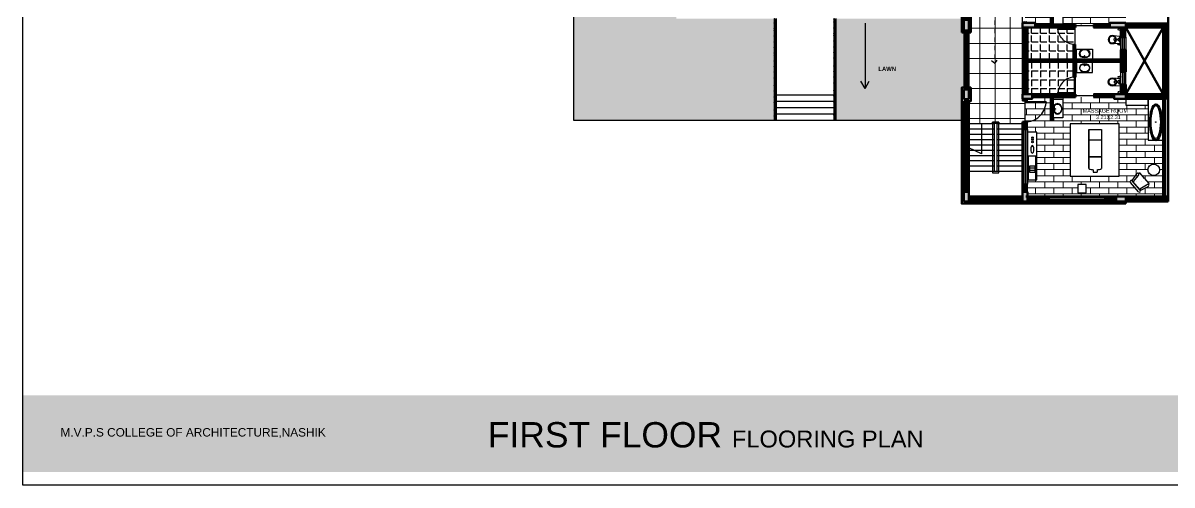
# Model space of a CAD drawing. Header units: millimetres. Extents: x 1521 to 3683, y 1649 to 3322.
# Drawn here: x 1957.95 to 1985.12, y 1649.44 to 1660.38 of the extents above; entities that cross this region are included whole.
import ezdxf

# ---------------------------------------------------------------- set-up
doc = ezdxf.new("R2010")
doc.units = ezdxf.units.MM
doc.header["$LTSCALE"] = 0.1
doc.linetypes.add('DASHED2', pattern=[0.375, 0.25, -0.125])
for name, color, linetype, lineweight in [('COL', 1, 'Continuous', 50), ('plan wall', 7, 'Continuous', 25), ('WALL', 7, 'Continuous', 50), ('WIN', 8, 'Continuous', 25)]:
    doc.layers.add(name, color=color, linetype=linetype, lineweight=lineweight)
doc.layers.add('toilet furniture', color=37, linetype='Continuous')
doc.styles.add('STYLE1', font='arialbd.ttf')
doc.styles.add('WORKING', font='ARIALN.TTF')
pattern_1 = [(45, (1355.396708, 935.387266), (-0.0224506403, 0.0224506403), []), (45, (1355.396708, 935.40314), (-0.0224506403, 0.0224506403), [])]
pattern_2 = [(0, (316.00692, 14.58098), (0, 0.144063629), []), (90, (316.00692, 14.58098), (-0.216068436, 0.14406363), [0.14406363, -0.14406363])]

# ---------------------------------------------------------------- blocks, each defined once
blk = doc.blocks.new('A$C3F6A36EA')
h = blk.add_hatch(color=10)
h.set_gradient(color1=(22, 110, 12), color2=(129, 189, 10), tint=0.46)
h.paths.add_polyline_path([(-44.213, -3.153), (-3.313, -3.153), (-3.313, -4.965), (-44.213, -4.965)])
at = {"color": 0}
blk.add_lwpolyline([(-44.213, 22.5), (-3.313, 22.5), (-3.313, -5.276), (-44.213, -5.276)], close=True, dxfattribs=at)
at = {"insert": (-43.325, -3.928), "char_height": 0.2, "width": 22.63115, "attachment_point": 1}
blk.add_mtext('{\\f@Arial Unicode MS|b0|i0|c0|p34;\\C255;\\c16777215;M.V.P.S COLLEGE OF ARCHITECTURE,NASHIK}', dxfattribs=at)
blk = doc.blocks.new('A$C6D011404')
at = {"layer": 'toilet furniture'}
for q in [(118, 64), (434, 64)]:
    blk.add_line((281, 64), q, dxfattribs=at)
for radius in [16.7, 11.9]:
    blk.add_circle((281, 99), radius, dxfattribs=at)
at = {"layer": 'toilet furniture', "extrusion": (0, 0, -1)}
blk.add_ellipse((276, 225), major_axis=(276, -2), ratio=0.815709, start_param=3.141593, end_param=9.424778, dxfattribs=at)
at = {"layer": 'toilet furniture'}
blk.add_open_spline([(118, 64), (58, 102), (22, 162), (20, 223), (20, 225), (20, 227), (20, 268), (36, 309), (113, 396), (192, 429), (355, 430), (435, 397), (529, 293), (543, 225), (505, 126), (475, 90), (434, 64)], degree=3, knots=[5.365258, 5.365258, 5.365258, 5.365258, 6.257078, 6.257078, 6.283185, 6.283185, 6.283185, 6.901165, 6.901165, 7.841015, 7.841015, 8.780865, 8.780865, 9.720714, 9.720714, 10.328696, 10.328696, 10.328696, 10.328696], dxfattribs=at)
blk = doc.blocks.new('d')
for p, q in [((0.05, 1), (0.05, 0)), ((0.05, 1), (0.1, 1)), ((0.1, 1), (0.1, 0)), ((0, 0), (0.1, 0))]:
    blk.add_line(p, q)
at = {"linetype": 'DASHED2', "ltscale": 500}
blk.add_arc((-0.005, 0), 1.005, 359.9965, 83.9779, dxfattribs=at)
blk = doc.blocks.new('A$C01EB0BB3')
for p, q in [((-0.097, 0.064), (-0.097, 0.064)), ((-0.047, 0.114), (0.447, 0.114)), ((-0.047, 0.014), (0.447, 0.014)), ((0.497, 0.064), (0.497, 0.064))]:
    blk.add_line(p, q)
at = {"linetype": 'Continuous'}
for p, q in [((0, 0), (-0.057, 0)), ((-0.057, -0.314), (0, 0)), ((-0.035, 0.014), (-0.037, 0.001)), ((-0.035, 0.014), (0.435, 0.014)), ((0.4, 0), (0.457, 0)), ((0.457, -0.314), (0.4, 0)), ((0.437, 0), (0.435, 0.014)), ((0.457, 0), (0.543, -0.314)), ((-0.057, 0), (-0.143, -0.314)), ((-0.096, -0.376), (-0.1, -0.4)), ((0.2, -0.429), (-0.071, -0.429)), ((0.2, -0.429), (0.471, -0.429)), ((0.5, -0.4), (0.496, -0.374))]:
    blk.add_line(p, q, dxfattribs=at)
for centre, start, end in [((-0.047, 0.064), 90, 180), ((-0.047, 0.064), 180, 270), ((0.447, 0.064), 0, 90), ((0.447, 0.064), 270, 0)]:
    blk.add_arc(centre, 0.05, start, end)
for centre, radius, start, end in [((-0.1, -0.329), 0.0452, 161.5651, 18.435), ((-0.071, -0.4), 0.0286, 180, 270), ((0.5, -0.329), 0.0452, 161.5651, 18.435), ((0.471, -0.4), 0.0286, 270, 0)]:
    blk.add_arc(centre, radius, start, end, dxfattribs=at)

msp = doc.modelspace()

# ---------------------------------------------------------------- hatches: boundary and pattern name
at = {"lineweight": 0}
h = msp.add_hatch(dxfattribs=at)
h.set_pattern_fill('NET', color=9, scale=0.11224, style=0)
h.set_pattern_definition([(0, (316.00692, 94.0365), (0, 0.35636287), []), (90, (316.00692, 94.0365), (-0.35636287, 0), [])])
h.paths.add_polyline_path([(1971.0421, 1668.3198), (1971.0421, 1668.2766), (1971.0331, 1668.2766), (1971.0331, 1668.2358), (1971.0086, 1668.2358), (1971.0086, 1667.5557), (1971.0195, 1667.5557), (1971.0195, 1667.5421), (1971.0331, 1667.5421), (1971.0331, 1667.5149), (1971.0421, 1667.5149), (1971.0421, 1667.4698), (1971.2421, 1667.4698), (1971.2421, 1667.4198), (1973.1171, 1667.4198), (1973.1171, 1667.4698), (1974.1321, 1667.4698), (1974.1321, 1667.0698), (1974.0821, 1667.0698), (1974.0821, 1666.4251), (1975.0821, 1666.4251), (1975.0821, 1667.0698), (1975.0321, 1667.0698), (1975.0321, 1667.4698), (1975.7571, 1667.4698), (1975.7571, 1667.4198), (1977.6371, 1667.4198), (1977.6371, 1667.4698), (1977.9871, 1667.4698), (1977.9871, 1667.4198), (1979.9621, 1667.4198), (1979.9621, 1667.4698), (1980.3621, 1667.4698), (1980.3621, 1667.1198), (1980.3121, 1667.1198), (1980.3121, 1665.3123), (1980.3621, 1665.3123), (1980.3621, 1664.9623), (1980.3121, 1664.9623), (1980.3121, 1662.9548), (1980.3621, 1662.9548), (1980.3621, 1662.1398), (1979.9621, 1662.1398), (1979.9621, 1662.1898), (1979.0635, 1662.1898), (1979.0635, 1661.1898), (1979.9621, 1661.1898), (1979.9621, 1661.2398), (1980.3621, 1661.2398), (1980.3621, 1660.1523), (1980.3121, 1660.1523), (1980.3121, 1658.8498), (1980.3621, 1658.8498), (1980.3621, 1658.5248), (1980.3121, 1658.5248), (1980.3121, 1657.9948), (1980.8746, 1657.9948), (1980.8746, 1658.0323), (1981.0246, 1658.0323), (1981.0246, 1657.9948), (1981.5871, 1657.9948), (1981.5871, 1658.0363), (1981.6447, 1658.0363), (1981.6447, 1658.5335), (1981.5871, 1658.5335), (1981.5871, 1668.3198), (1977.8221, 1668.3198), (1977.8221, 1668.9948), (1975.5721, 1668.9948), (1975.5721, 1668.3198)])
h = msp.add_hatch()
h.set_pattern_fill('GRASS', color=3, scale=0.00625, style=0)
h.set_pattern_definition([(90, (979.81563, 930.92431), (-0.112253125, 0.112253125), [0.029765625, -0.194740625]), (45, (979.81563, 930.92431), (-0.112253202, 0.112253202), [0.029765625, -0.128984375]), (135, (979.81563, 930.92431), (-0.112253202, -0.112253202), [0.029765625, -0.128984375])])
h.paths.add_polyline_path([(1977.1203, 1660.4818), (1977.1203, 1658.0748), (1980.1471, 1658.0748), (1980.1471, 1658.8498), (1980.1971, 1658.8498), (1980.1971, 1660.1523), (1980.1471, 1660.1523), (1980.1471, 1660.4818)])
h.paths.add_polyline_path([(1975.762, 1658.0748), (1975.762, 1660.4818), (1973.3962, 1660.4818), (1973.3921, 1667.3048), (1970.9671, 1667.3048), (1970.9671, 1658.0748)])
h = msp.add_hatch()
h.set_pattern_fill('STEEL', color=256, scale=0.01, style=0)
h.set_pattern_definition(pattern_1)
h.paths.add_polyline_path([(1981.8871, 1662.7698), (1983.6521, 1662.7698), (1983.6521, 1662.6948), (1981.8871, 1662.6948)])
h.paths.add_polyline_path([(1984.0271, 1662.7698), (1985.0271, 1662.7698), (1985.0271, 1662.6548), (1984.0271, 1662.6548)])
h.paths.add_polyline_path([(1982.2449, 1660.8938), (1982.3132, 1660.8938), (1982.3132, 1660.3448), (1982.2449, 1660.3448)])
h.paths.add_polyline_path([(1984.0271, 1660.3848), (1985.0271, 1660.3848), (1985.0271, 1660.2698), (1984.0271, 1660.2698)])
h.paths.add_polyline_path([(1981.5876, 1664.2769), (1981.7021, 1664.2769), (1981.7021, 1664.516), (1981.5872, 1664.516), (1981.5872, 1662.7698), (1981.7021, 1662.7698), (1981.7021, 1662.9809), (1981.5876, 1662.9809)])
h = msp.add_hatch()
h.set_pattern_fill('STEEL', color=256, scale=0.01, style=0)
h.set_pattern_definition(pattern_1)
h.paths.add_polyline_path([(1981.5871, 1660.2698), (1981.7044, 1660.2698), (1981.7044, 1658.6948), (1981.5871, 1658.6948)])
h.paths.add_polyline_path([(1981.8871, 1660.3448), (1982.8372, 1660.3448), (1982.8372, 1660.2698), (1981.8871, 1660.2698)])
h.paths.add_polyline_path([(1981.7021, 1660.4113), (1981.5871, 1660.4113), (1981.5871, 1660.3848), (1981.7021, 1660.3848)])
h.paths.add_polyline_path([(1981.5876, 1662.4692), (1981.7021, 1662.4692), (1981.7021, 1662.6548), (1981.5871, 1662.6548), (1981.5871, 1660.9086), (1981.7021, 1660.9086), (1981.7021, 1661.1732), (1981.5876, 1661.1732)])
h = msp.add_hatch()
h.set_pattern_fill('STEEL', color=256, scale=0.01, style=0)
h.set_pattern_definition(pattern_1)
h.paths.add_polyline_path([(1980.3023, 1661.2398), (1979.9621, 1661.2398), (1979.9621, 1661.0248), (1980.1471, 1661.0248), (1980.1471, 1660.1523), (1980.1971, 1660.1523), (1980.3068, 1660.1523), (1980.3066, 1660.2023), (1980.1971, 1660.2023), (1980.1971, 1660.4523), (1980.3056, 1660.4523)])
h.paths.add_polyline_path([(1980.3621, 1661.2398), (1980.3023, 1661.2398), (1980.3056, 1660.4523), (1980.3121, 1660.4523), (1980.3121, 1660.2023), (1980.3066, 1660.2023), (1980.3068, 1660.1523), (1980.3621, 1660.1523)])
h = msp.add_hatch()
h.set_pattern_fill('STEEL', color=256, scale=0.01, style=0)
h.set_pattern_definition(pattern_1)
h.paths.add_polyline_path([(1977.1703, 1660.4818), (1977.1203, 1660.4818), (1977.1203, 1658.0748), (1977.1703, 1658.0748)])
h.paths.add_polyline_path([(1975.762, 1660.4818), (1975.712, 1660.4818), (1975.712, 1658.0748), (1975.762, 1658.0748)])
h = msp.add_hatch()
h.set_pattern_fill('STEEL', color=256, scale=0.01, style=0)
h.set_pattern_definition(pattern_1)
h.paths.add_polyline_path([(1983.6521, 1660.3448), (1983.2621, 1660.3448), (1983.2621, 1660.2698), (1983.6521, 1660.2698)])
h = msp.add_hatch()
h.set_pattern_fill('STEEL', color=256, scale=0.01, style=0)
h.set_pattern_definition(pattern_1)
h.paths.add_polyline_path([(1981.5871, 1656.2698), (1980.3121, 1656.2698), (1980.3121, 1656.1548), (1981.5871, 1656.1548)])
h.paths.add_polyline_path([(1980.3121, 1658.5248), (1980.1971, 1658.5248), (1980.1971, 1656.3798), (1980.3121, 1656.3798)])
h.paths.add_polyline_path([(1980.3068, 1660.1523), (1980.1971, 1660.1523), (1980.1971, 1660.1088), (1980.1971, 1658.8498), (1980.3121, 1658.8498)])
h = msp.add_hatch()
h.set_pattern_fill('STEEL', color=256, scale=0.01, style=0)
h.set_pattern_definition(pattern_1)
h.paths.add_polyline_path([(1984.0271, 1660.2698), (1983.9121, 1660.2698), (1983.9121, 1660.0448), (1984.0271, 1660.0448)])
h.paths.add_polyline_path([(1984.0271, 1658.9198), (1983.9121, 1658.9198), (1983.9121, 1658.6948), (1984.0271, 1658.6948)])
h.paths.add_polyline_path([(1985.0271, 1658.6948), (1984.0271, 1658.6948), (1984.0271, 1658.5798), (1984.9121, 1658.5798), (1985.0271, 1658.5798)])
h.paths.add_polyline_path([(1985.0271, 1660.2698), (1984.9121, 1660.2698), (1984.9121, 1658.6948), (1985.0271, 1658.6948)])
h.paths.add_polyline_path([(1983.7521, 1658.6948), (1983.2621, 1658.6948), (1983.2621, 1658.6198), (1983.7521, 1658.6198)])
h.paths.add_polyline_path([(1982.8372, 1658.6948), (1981.8121, 1658.6948), (1981.8121, 1658.6198), (1982.8372, 1658.6198)])
h.paths.add_polyline_path([(1982.3132, 1658.6198), (1982.2449, 1658.6198), (1982.2449, 1658.0708), (1982.3132, 1658.0708)])
h.paths.add_polyline_path([(1981.7021, 1658.5798), (1981.5871, 1658.5798), (1981.5871, 1658.5335), (1981.7021, 1658.5335)])
h.paths.add_polyline_path([(1981.5876, 1657.8596), (1981.7021, 1657.8596), (1981.7021, 1658.0363), (1981.5872, 1658.0363), (1981.5871, 1656.3798), (1981.7021, 1656.3798), (1981.7021, 1656.5636), (1981.5876, 1656.5636)])
h = msp.add_hatch()
h.set_pattern_fill('ANGLE', color=253, scale=0.03, style=0)
h.set_pattern_definition([(0, (1147.16282, 1067.11222), (0, 0.20955), [0.1524, -0.05715]), (90, (1147.16282, 1067.11222), (-0.20955, 0), [0.1524, -0.05715])])
h.paths.add_polyline_path([(1981.7044, 1659.5198), (1982.7872, 1659.5198), (1982.7872, 1659.8703), (1982.8208, 1659.8703), (1982.8208, 1660.2698), (1981.7044, 1660.2698)])
h = msp.add_hatch()
h.set_pattern_fill('STEEL', color=256, scale=0.01, style=0)
h.set_pattern_definition(pattern_1)
h.paths.add_polyline_path([(1984.0271, 1659.7448), (1983.9121, 1659.7448), (1983.9121, 1659.6698), (1983.9121, 1659.5198), (1983.2622, 1659.5198), (1982.8371, 1659.5198), (1982.8371, 1659.8693), (1982.7872, 1659.8693), (1982.7872, 1659.5198), (1981.7044, 1659.5198), (1981.7044, 1659.4448), (1982.7872, 1659.4448), (1982.7872, 1659.0944), (1982.8206, 1659.0944), (1982.8206, 1659.0944), (1982.8372, 1659.0944), (1982.8372, 1659.4448), (1983.9121, 1659.4448), (1983.9121, 1659.2198), (1984.0271, 1659.2198)])
h = msp.add_hatch()
h.set_pattern_fill('ANGLE', color=253, scale=0.03, style=0)
h.set_pattern_definition([(0, (1147.16282, 2251.85238), (0, -0.20955), [0.1524, -0.05715]), (270, (1147.16282, 2251.85238), (-0.20955, 0), [0.1524, -0.05715])])
h.paths.add_polyline_path([(1981.7044, 1659.4448), (1982.7872, 1659.4448), (1982.7872, 1659.0944), (1982.8208, 1659.0944), (1982.8208, 1658.6948), (1981.7044, 1658.6948)])
h = msp.add_hatch()
h.set_pattern_fill('STEEL', color=256, scale=0.01, style=0)
h.set_pattern_definition(pattern_1)
h.paths.add_polyline_path([(1985.0271, 1656.2698), (1984.0271, 1656.2698), (1984.0271, 1656.1548), (1985.0271, 1656.1548)])
h.paths.add_polyline_path([(1982.2238, 1656.1548), (1982.2238, 1656.2698), (1981.7021, 1656.2698), (1981.7021, 1656.1548)])
h.paths.add_polyline_path([(1983.5259, 1656.2698), (1983.5259, 1656.1548), (1983.8021, 1656.1548), (1983.8021, 1656.2698)])
at = {"layer": 'COL'}
h = msp.add_hatch(color=256, dxfattribs=at)
h.paths.add_polyline_path([(1980.3121, 1662.9048), (1980.3121, 1662.6548), (1980.1971, 1662.6548), (1980.1971, 1662.9048)])
h.paths.add_polyline_path([(1975.1971, 1665.2623), (1975.1971, 1665.0123), (1975.0821, 1665.0123), (1975.0821, 1665.2623)])
h.paths.add_polyline_path([(1975.0821, 1662.3048), (1975.3321, 1662.3048), (1975.3321, 1662.1898), (1975.0821, 1662.1898)])
h.paths.add_polyline_path([(1977.4471, 1662.3048), (1977.6971, 1662.3048), (1977.6971, 1662.1898), (1977.4471, 1662.1898)])
h.paths.add_polyline_path([(1980.3121, 1667.4198), (1980.3121, 1667.1698), (1980.1971, 1667.1698), (1980.1971, 1667.4198)])
h.paths.add_polyline_path([(1975.4571, 1667.4198), (1975.7071, 1667.4198), (1975.7071, 1667.3048), (1975.4571, 1667.3048)])
h.paths.add_polyline_path([(1977.6871, 1667.4198), (1977.9371, 1667.4198), (1977.9371, 1667.3048), (1977.6871, 1667.3048)])
h.paths.add_polyline_path([(1980.3121, 1665.2623), (1980.3121, 1665.0123), (1980.1971, 1665.0123), (1980.1971, 1665.2623)])
h.paths.add_polyline_path([(1981.5871, 1662.7698), (1981.8871, 1662.7698), (1981.8871, 1662.6548), (1981.5871, 1662.6548)])
h.paths.add_polyline_path([(1981.7021, 1668.6198), (1981.7021, 1668.3198), (1981.5871, 1668.3198), (1981.5871, 1668.6198)])
h.paths.add_polyline_path([(1983.7271, 1670.7598), (1984.0271, 1670.7598), (1984.0271, 1670.6448), (1983.7271, 1670.6448)])
h.paths.add_polyline_path([(1981.5871, 1670.7598), (1981.8871, 1670.7598), (1981.8871, 1670.6448), (1981.5871, 1670.6448)])
h.paths.add_polyline_path([(1983.6521, 1662.7698), (1984.0271, 1662.7698), (1984.0271, 1662.6548), (1983.6521, 1662.6548)])
h.paths.add_polyline_path([(1984.0271, 1660.3848), (1984.0271, 1660.2698), (1983.6521, 1660.2698), (1983.6521, 1660.3848)])
h.paths.add_polyline_path([(1984.0271, 1665.1948), (1984.0271, 1665.0798), (1983.6521, 1665.0798), (1983.6521, 1665.1948)])
h.paths.add_polyline_path([(1977.8221, 1668.6948), (1977.9371, 1668.6948), (1977.9371, 1668.3198), (1977.8221, 1668.3198)])
edge = h.paths.add_edge_path()
edge.add_line((1984.0271, 1667.3048), (1983.6521, 1667.3048))
edge.add_line((1983.6521, 1667.3048), (1983.6521, 1667.4198))
edge.add_line((1983.6521, 1667.4198), (1984.0271, 1667.4198))
h.paths.add_polyline_path([(1981.8871, 1667.4198), (1981.8871, 1667.3048), (1981.5871, 1667.3048), (1981.5871, 1667.4198)])
h.paths.add_polyline_path([(1979.0971, 1670.7598), (1979.0971, 1670.6448), (1978.7971, 1670.6448), (1978.7971, 1670.7598)])
h.paths.add_polyline_path([(1977.8221, 1670.7598), (1977.9371, 1670.7598), (1977.9371, 1670.4598), (1977.8221, 1670.4598)])
h.paths.add_polyline_path([(1975.4571, 1670.7598), (1975.5721, 1670.7598), (1975.5721, 1670.4598), (1975.4571, 1670.4598)])
h.paths.add_polyline_path([(1980.3121, 1656.1548), (1980.1971, 1656.1548), (1980.1971, 1656.3798), (1980.3121, 1656.3798)])
h.paths.add_polyline_path([(1983.7521, 1658.6948), (1984.0271, 1658.6948), (1984.0271, 1658.5798), (1983.7521, 1658.5798)])
h.paths.add_polyline_path([(1970.9671, 1668.5448), (1971.0821, 1668.5448), (1971.0821, 1668.3198), (1970.9671, 1668.3198)])
h.paths.add_polyline_path([(1983.8021, 1656.1548), (1983.8021, 1656.2698), (1984.0271, 1656.2698), (1984.0271, 1656.1548)])
h.paths.add_polyline_path([(1973.2771, 1668.5448), (1973.3921, 1668.5448), (1973.3921, 1668.3198), (1973.2771, 1668.3198)])
h.paths.add_polyline_path([(1973.2771, 1670.7598), (1973.3921, 1670.7598), (1973.3921, 1670.5348), (1973.2771, 1670.5348)])
h.paths.add_polyline_path([(1970.9671, 1670.7598), (1971.0821, 1670.7598), (1971.0821, 1670.5348), (1970.9671, 1670.5348)])
h.paths.add_polyline_path([(1981.7021, 1656.1548), (1981.5871, 1656.1548), (1981.5871, 1656.3798), (1981.7021, 1656.3798)])
h.paths.add_polyline_path([(1981.8121, 1658.6948), (1981.8121, 1658.5798), (1981.5871, 1658.5798), (1981.5871, 1658.6948)])
h.paths.add_polyline_path([(1971.1921, 1667.4198), (1971.1921, 1667.3048), (1970.9671, 1667.3048), (1970.9671, 1667.4198)])
h.paths.add_polyline_path([(1969.3521, 1667.5298), (1969.4671, 1667.5298), (1969.4671, 1667.3048), (1969.3521, 1667.3048)])
h.paths.add_polyline_path([(1969.3521, 1670.7598), (1969.4671, 1670.7598), (1969.4671, 1670.5348), (1969.3521, 1670.5348)])
h.paths.add_polyline_path([(1973.3921, 1667.4198), (1973.3921, 1667.3048), (1973.1671, 1667.3048), (1973.1671, 1667.4198)])
h.paths.add_polyline_path([(1976.9971, 1668.9948), (1976.9971, 1669.8198), (1976.3971, 1669.8198), (1976.3971, 1668.9948), (1976.3221, 1668.9948), (1976.3221, 1669.8948), (1977.0721, 1669.8948), (1977.0721, 1668.9948)])
h.paths.add_polyline_path([(1981.5871, 1665.1948), (1981.8871, 1665.1948), (1981.8871, 1665.0798), (1981.5871, 1665.0798)])
h.paths.add_polyline_path([(1981.8871, 1660.3848), (1981.8871, 1660.2698), (1981.5871, 1660.2698), (1981.5871, 1660.3848)])
h.paths.add_polyline_path([(1980.3121, 1658.5748), (1980.1971, 1658.5748), (1980.1971, 1658.7998), (1980.3121, 1658.7998)])
h.paths.add_polyline_path([(1980.3121, 1660.4523), (1980.3121, 1660.2023), (1980.1971, 1660.2023), (1980.1971, 1660.4523)])
h.paths.add_polyline_path([(1975.4571, 1668.6198), (1975.5721, 1668.6198), (1975.5721, 1668.3198), (1975.4571, 1668.3198)])
at = {"layer": 'WIN', "lineweight": 0}
h = msp.add_hatch(dxfattribs=at)
h.set_pattern_fill('AR-BRSTD', color=9, scale=0.002127, style=0)
h.set_pattern_definition(pattern_2)
h.paths.add_polyline_path([(1982.892, 1662.6088), (1983.0915, 1662.6088), (1983.0915, 1662.4096), (1982.892, 1662.4096)])
h.paths.add_polyline_path([(1982.712, 1660.9741), (1982.712, 1662.2115), (1983.8689, 1662.2115), (1983.8689, 1660.9741)])
edge = h.paths.add_edge_path()
edge.add_arc((1984.6872, 1661.9415), 0.1364, 0, 360)
edge = h.paths.add_edge_path()
edge.add_arc((1984.3648, 1662.2497), 0.1364, 0, 360)
h.paths.add_polyline_path([(1981.8871, 1662.6948), (1983.6521, 1662.6948), (1983.6521, 1662.6548), (1984.9121, 1662.6548), (1984.9121, 1661.3607), (1984.5525, 1661.3607), (1984.5525, 1660.5324), (1984.0271, 1660.5324), (1984.0271, 1660.3848), (1983.6521, 1660.3848), (1983.6521, 1660.3448), (1982.536, 1660.3448), (1982.536, 1660.791), (1982.3132, 1660.791), (1982.3132, 1660.8938), (1982.2449, 1660.8938), (1982.2449, 1660.3448), (1981.8871, 1660.3448), (1981.8871, 1660.3848), (1981.7021, 1660.3848), (1981.7021, 1660.4113), (1981.6446, 1660.4113), (1981.6446, 1660.9086), (1981.7021, 1660.9086), (1981.7021, 1661.1732), (1981.9271, 1661.1732), (1981.9271, 1662.3018), (1981.7021, 1662.3018), (1981.7021, 1662.6548), (1981.8871, 1662.6548)])
h = msp.add_hatch(dxfattribs=at)
h.set_pattern_fill('AR-BRSTD', color=9, scale=0.002127, style=0)
h.set_pattern_definition(pattern_2)
h.paths.add_polyline_path([(1982.712, 1657.9906), (1983.8689, 1657.9906), (1983.8689, 1656.7531), (1982.712, 1656.7531)])
h.paths.add_polyline_path([(1982.892, 1656.3558), (1982.892, 1656.555), (1983.0915, 1656.555), (1983.0915, 1656.3558)])
edge = h.paths.add_edge_path()
edge.add_arc((1984.6872, 1656.9024), 0.1364, 0, 360)
edge = h.paths.add_edge_path()
edge.add_arc((1984.4121, 1656.5717), 0.1364, 0, 360)
edge = h.paths.add_edge_path()
edge.add_arc((1984.4121, 1656.5717), 0.1364, 65.57096, 218.8772)
edge.add_arc((1984.3624, 1656.6103), 0.1364, 38.8772, 245.57096, ccw=False)
h.paths.add_polyline_path([(1984.4096, 1656.7678), (1984.4096, 1656.7582), (1984.3189, 1656.7582), (1984.3189, 1656.7678)])
h.paths.add_polyline_path([(1982.536, 1658.1305), (1982.3132, 1658.1305), (1982.3132, 1658.0708), (1982.2449, 1658.0708), (1982.2449, 1658.6198), (1981.8121, 1658.6198), (1981.8121, 1658.5798), (1981.7021, 1658.5798), (1981.7021, 1658.5335), (1981.6445, 1658.5335), (1981.6446, 1658.0363), (1981.7021, 1658.0363), (1981.7021, 1657.7914), (1981.9271, 1657.7914), (1981.9271, 1656.6628), (1981.7021, 1656.6628), (1981.7021, 1656.3098), (1981.7021, 1656.2698), (1984.9121, 1656.2698), (1984.9121, 1657.6039), (1984.5525, 1657.6039), (1984.5525, 1658.4322), (1984.0271, 1658.4322), (1984.0271, 1658.5798), (1983.7521, 1658.5798), (1983.7521, 1658.6198), (1982.3132, 1658.6198), (1982.3132, 1658.5767), (1982.536, 1658.5767)])
edge = h.paths.add_edge_path()
edge.add_arc((1984.1566, 1656.6199), 0.0294, 40.96795, 220.96795)
edge.add_line((1984.1344, 1656.6006), (1984.3251, 1656.381))
edge.add_arc((1984.3473, 1656.4003), 0.0294, 220.96795, 400.96795)
edge.add_line((1984.3695, 1656.4196), (1984.1788, 1656.6392))

# ---------------------------------------------------------------- linework, layer by layer
for p, q in [((1970.9671, 1667.3048), (1970.9671, 1658.0748)), ((1975.712, 1660.4818), (1975.712, 1658.0748)), ((1975.762, 1660.4818), (1975.762, 1658.0748)), ((1977.1203, 1660.4818), (1977.1203, 1658.0748)), ((1977.1703, 1660.4818), (1977.1703, 1658.0748)), ((1977.8624, 1660.3717), (1977.8624, 1658.8267)), ((1983.2621, 1660.2698), (1983.2621, 1660.3448)), ((1981.5871, 1658.6948), (1981.5871, 1660.2698)), ((1982.8208, 1660.2298), (1982.8208, 1659.8693)), ((1983.2621, 1660.3073), (1982.8372, 1660.3073)), ((1983.2621, 1660.2698), (1983.9121, 1660.2698)), ((1983.9121, 1659.6698), (1983.9121, 1660.2698)), ((1984.0271, 1660.0448), (1984.0271, 1660.2698)), ((1982.7872, 1659.8693), (1982.8371, 1659.8693)), ((1982.8371, 1659.8693), (1982.8371, 1659.5198)), ((1982.7872, 1659.5198), (1981.7044, 1659.5198)), ((1983.2622, 1659.5198), (1982.8371, 1659.5198)), ((1982.7872, 1659.4448), (1981.7044, 1659.4448)), ((1983.9121, 1659.4448), (1982.8372, 1659.4448)), ((1977.8624, 1658.8267), (1977.7639, 1659.0036)), ((1977.8624, 1658.8267), (1977.9609, 1659.0036)), ((1982.7872, 1659.0944), (1982.8372, 1659.0944)), ((1983.2621, 1658.6948), (1983.2621, 1658.6198)), ((1981.5871, 1658.5335), (1981.5871, 1658.5798)), ((1981.5871, 1658.5335), (1981.7021, 1658.5335)), ((1981.7021, 1658.5335), (1981.7021, 1658.5798)), ((1983.2621, 1658.6573), (1982.8372, 1658.6573)), ((1984.9121, 1658.5798), (1985.0271, 1658.5798)), ((1984.9534, 1658.5798), (1984.9534, 1656.2698)), ((1984.9652, 1658.5798), (1984.9652, 1656.2698)), ((1970.9671, 1658.0748), (1980.1471, 1658.0748)), ((1975.762, 1658.0748), (1977.1203, 1658.0748)), ((1980.6121, 1657.9948), (1980.6121, 1657.2823)), ((1981.7021, 1656.3798), (1981.7021, 1658.0363)), ((1981.9271, 1657.7914), (1981.7021, 1657.7914)), ((1981.9271, 1656.6628), (1981.9271, 1657.7914)), ((1980.6121, 1657.2823), (1980.3121, 1657.4198)), ((1981.7271, 1656.6628), (1981.7271, 1657.2271)), ((1981.9021, 1657.2271), (1981.7271, 1657.2271)), ((1981.9021, 1656.6628), (1981.9021, 1657.2271)), ((1981.7021, 1656.6628), (1981.9271, 1656.6628))]:
    msp.add_line(p, q)
at = {"linetype": 'DASHED2'}
for p, q in [((1980.9293, 1662.0341), (1980.9293, 1659.4193)), ((1980.9293, 1659.4193), (1980.8511, 1659.4782)), ((1980.9293, 1659.4193), (1980.9879, 1659.4978))]:
    msp.add_line(p, q, dxfattribs=at)
at = {"lineweight": 25}
for p, q in [((1983.8801, 1659.9316), (1983.8756, 1659.9316)), ((1983.8801, 1659.033), (1983.8756, 1659.033))]:
    msp.add_line(p, q, dxfattribs=at)
for points in [[(1980.3621, 1661.2398), (1980.3621, 1660.1523), (1980.3121, 1660.1523), (1980.3121, 1658.8498), (1980.3621, 1658.8498), (1980.3621, 1658.5248), (1980.3121, 1658.5248), (1980.3121, 1657.9948), (1980.8746, 1657.9948), (1980.8746, 1658.0323), (1981.0246, 1658.0323), (1981.0246, 1657.9948), (1981.5871, 1657.9948), (1981.5871, 1658.0363), (1981.6447, 1658.0363), (1981.6447, 1658.5335), (1981.5871, 1658.5335), (1981.5871, 1668.3198)], [(1981.7044, 1659.5198), (1982.7872, 1659.5198), (1982.7872, 1659.8693)]]:
    msp.add_lwpolyline(points)
for points in [[(1982.2449, 1660.8938), (1982.3132, 1660.8938), (1982.3132, 1660.3448), (1982.2449, 1660.3448)], [(1982.536, 1660.3448), (1982.3132, 1660.3448), (1982.3132, 1660.791), (1982.536, 1660.791)], [(1981.8871, 1660.3448), (1982.8372, 1660.3448), (1982.8372, 1660.2698), (1981.8871, 1660.2698)], [(1984.0271, 1660.3848), (1985.0271, 1660.3848), (1985.0271, 1660.2698), (1984.0271, 1660.2698)], [(1981.5871, 1660.2698), (1981.7044, 1660.2698), (1981.7044, 1658.6948), (1981.5871, 1658.6948)], [(1982.8629, 1659.7613), (1983.2431, 1659.7613), (1983.2431, 1659.5198), (1982.8629, 1659.5198)], [(1982.8629, 1659.2033), (1983.2431, 1659.2033), (1983.2431, 1659.4448), (1982.8629, 1659.4448)], [(1982.2449, 1658.6198), (1982.3132, 1658.6198), (1982.3132, 1658.0708), (1982.2449, 1658.0708)], [(1982.536, 1658.1305), (1982.3132, 1658.1305), (1982.3132, 1658.5767), (1982.536, 1658.5767)], [(1984.5525, 1658.5798), (1984.0271, 1658.5798), (1984.0271, 1658.4322), (1984.5525, 1658.4322)], [(1984.5525, 1657.6039), (1984.9121, 1657.6039), (1984.9121, 1658.5798), (1984.5525, 1658.5798)], [(1982.712, 1656.7531), (1983.8689, 1656.7531), (1983.8689, 1657.9906), (1982.712, 1657.9906)], [(1981.749, 1656.9499), (1981.8816, 1656.9499), (1981.8816, 1656.9902), (1981.749, 1656.9902)], [(1981.749, 1656.8977), (1981.8816, 1656.8977), (1981.8816, 1656.938), (1981.749, 1656.938)], [(1981.749, 1656.8462), (1981.8816, 1656.8462), (1981.8816, 1656.8865), (1981.749, 1656.8865)], [(1982.892, 1656.3558), (1983.0915, 1656.3558), (1983.0915, 1656.555), (1982.892, 1656.555)]]:
    msp.add_lwpolyline(points, close=True)
at = {"color": 9}
for points in [[(1981.7021, 1657.8596), (1981.7021, 1656.5636), (1981.5876, 1656.5636), (1981.5876, 1657.8596)], [(1982.2238, 1656.2698), (1983.5259, 1656.2698), (1983.5259, 1656.1548), (1982.2238, 1656.1548)]]:
    msp.add_lwpolyline(points, close=True, dxfattribs=at)
for centre, radius in [((1984.736, 1658.0333), 0.00753), ((1981.8201, 1657.6642), 0.0187), ((1981.8201, 1657.615), 0.0187), ((1981.8201, 1657.5609), 0.0187), ((1984.6872, 1656.9024), 0.1364)]:
    msp.add_circle(centre, radius)
at = {"extrusion": (0, 0, -1)}
for centre, major_axis, ratio in [((1984.736, 1658.0333), (0, -0.3847), 0.303153), ((1981.817, 1657.3841), (0, 0.0898), 0.4328362)]:
    msp.add_ellipse(centre, major_axis=major_axis, ratio=ratio, dxfattribs=at)
at = {"layer": 'COL'}
for points in [[(1980.3121, 1660.4523), (1980.3121, 1660.2023), (1980.1971, 1660.2023), (1980.1971, 1660.4523)], [(1981.8871, 1660.3848), (1981.8871, 1660.2698), (1981.5871, 1660.2698), (1981.5871, 1660.3848)], [(1984.0271, 1660.3848), (1984.0271, 1660.2698), (1983.6521, 1660.2698), (1983.6521, 1660.3848)], [(1980.3121, 1658.5748), (1980.1971, 1658.5748), (1980.1971, 1658.7998), (1980.3121, 1658.7998)], [(1981.8121, 1658.6948), (1981.8121, 1658.5798), (1981.5871, 1658.5798), (1981.5871, 1658.6948)], [(1983.7521, 1658.6948), (1984.0271, 1658.6948), (1984.0271, 1658.5798), (1983.7521, 1658.5798)], [(1980.3121, 1656.1548), (1980.1971, 1656.1548), (1980.1971, 1656.3798), (1980.3121, 1656.3798)], [(1981.7021, 1656.1548), (1981.5871, 1656.1548), (1981.5871, 1656.3798), (1981.7021, 1656.3798)], [(1983.8021, 1656.1548), (1983.8021, 1656.2698), (1984.0271, 1656.2698), (1984.0271, 1656.1548)]]:
    msp.add_lwpolyline(points, close=True, dxfattribs=at)
at = {"layer": 'plan wall'}
for p, q in [((1983.7087, 1660.0784), (1983.9121, 1660.0657)), ((1983.976, 1660.1809), (1983.9758, 1660.1809)), ((1983.7091, 1659.8882), (1983.9121, 1659.9019)), ((1983.8262, 1659.9836), (1983.8778, 1660.0233)), ((1983.878, 1659.9441), (1983.8262, 1659.9836)), ((1983.8871, 1659.8642), (1983.8406, 1659.8641)), ((1983.8887, 1659.8705), (1983.8457, 1659.8703)), ((1983.8888, 1659.858), (1983.8457, 1659.8578)), ((1983.8778, 1660.0233), (1983.878, 1659.9441)), ((1983.9121, 1659.8457), (1983.8921, 1659.8284)), ((1983.8921, 1659.8414), (1983.9121, 1659.8208)), ((1983.9121, 1659.5198), (1983.2622, 1659.5198)), ((1983.7091, 1659.0764), (1983.9121, 1659.0627)), ((1983.878, 1659.0205), (1983.8262, 1658.981)), ((1983.8262, 1658.981), (1983.8778, 1658.9413)), ((1983.8871, 1659.1004), (1983.8406, 1659.1005)), ((1983.8888, 1659.1066), (1983.8457, 1659.1068)), ((1983.8887, 1659.0942), (1983.8457, 1659.0943)), ((1983.8778, 1658.9413), (1983.878, 1659.0205)), ((1983.8921, 1659.1232), (1983.9121, 1659.1438)), ((1983.9121, 1659.1189), (1983.8921, 1659.1363)), ((1983.7087, 1658.8862), (1983.9121, 1658.8989)), ((1983.1555, 1657.8578), (1983.1555, 1656.9297)), ((1983.1555, 1657.8578), (1983.1555, 1657.6641)), ((1983.1555, 1657.8578), (1983.1555, 1657.6157)), ((1983.1555, 1657.6157), (1983.4515, 1657.6157)), ((1983.1555, 1657.6157), (1983.1555, 1657.1315)), ((1983.1555, 1657.6109), (1983.4515, 1657.6109)), ((1983.1555, 1657.2151), (1983.4515, 1657.2151)), ((1983.1555, 1657.2103), (1983.4515, 1657.2103)), ((1983.2551, 1656.9008), (1983.2551, 1656.9038)), ((1983.2551, 1656.9008), (1983.2551, 1656.8494)), ((1983.2551, 1656.8494), (1983.3519, 1656.8494)), ((1983.3519, 1656.9008), (1983.3519, 1656.9038)), ((1983.3519, 1656.9008), (1983.3519, 1656.8494))]:
    msp.add_line(p, q, dxfattribs=at)
msp.add_lwpolyline([(1983.1555, 1656.9297), (1983.1555, 1657.8578), (1983.4515, 1657.8578), (1983.4515, 1656.9297)], dxfattribs=at)
for centre in [(1983.8746, 1660.2288), (1983.8746, 1658.7358)]:
    msp.add_circle(centre, 0.025, dxfattribs=at)
for start, end in [(247.87617, 262.9214), (277.0786, 292.12383)]:
    msp.add_arc((1983.3035, 1657.2936), 0.3929, start, end, dxfattribs=at)
at = {"layer": 'plan wall', "extrusion": (0, 0, -1)}
for centre, major_axis, ratio, start_param, end_param in [((1983.7089, 1659.9833), (0.0951, -0.0004), 0.9999655, -0.0063547, 6.2768306), ((1983.7089, 1659.9833), (-0.0788, -0.0017), 0.9999657, 3.1601195, 9.4433048), ((1983.7768, 1659.9835), (-0.0272, -0.0003), 0.9999647, 4.4853465, 8.0951937), ((1983.8198, 1659.9836), (-0.00645, -0.00022), 0.9999645, 3.1739585, 9.4571438), ((1983.8469, 1659.8641), (0.00624, -0.00027), 0.9999657, 1.5247138, 4.6663065), ((1983.8776, 1660.0298), (0.00637, -0.00104), 0.999965, -0.1639515, 6.1192338), ((1983.8778, 1659.9377), (-0.00645, -0.00022), 0.9999645, 3.1739207, 9.457106), ((1983.8996, 1659.8642), (-0.0125, -0.0002), 0.9999682, 3.1572875, 9.4404728)]:
    msp.add_ellipse(centre, major_axis=major_axis, ratio=ratio, start_param=start_param, end_param=end_param, dxfattribs=at)
at = {"layer": 'plan wall'}
for centre, major_axis, ratio, start_param, end_param in [((1983.7089, 1658.9813), (0.0951, 0.0004), 0.9999655, -0.0063547, 6.2768306), ((1983.7089, 1658.9813), (-0.0788, 0.0017), 0.9999657, 3.1601195, 9.4433048), ((1983.7768, 1658.9811), (-0.0272, 0.0003), 0.9999647, 4.4853465, 8.0951937), ((1983.8198, 1658.981), (-0.00645, 0.00022), 0.9999645, 3.1739585, 9.4571438), ((1983.8469, 1659.1005), (0.00624, 0.00027), 0.9999657, 1.5247138, 4.6663065), ((1983.8778, 1659.0269), (-0.00645, 0.00022), 0.9999645, 3.1739207, 9.457106), ((1983.8996, 1659.1004), (-0.0125, 0.0002), 0.9999682, 3.1572875, 9.4404728), ((1983.8776, 1658.9348), (0.00637, 0.00104), 0.999965, -0.1639515, 6.1192338)]:
    msp.add_ellipse(centre, major_axis=major_axis, ratio=ratio, start_param=start_param, end_param=end_param, dxfattribs=at)
at = {"layer": 'WALL'}
for p, q in [((1985.0271, 1670.7598), (1985.0271, 1656.1548)), ((1980.3621, 1660.1523), (1980.3621, 1661.2398)), ((1980.1471, 1661.0248), (1980.1471, 1660.1523)), ((1981.8871, 1660.3448), (1982.8372, 1660.3448)), ((1982.8372, 1660.3448), (1982.8372, 1660.2698)), ((1983.2621, 1660.3448), (1983.6521, 1660.3448)), ((1980.1471, 1660.1523), (1980.3621, 1660.1523)), ((1981.6621, 1660.2698), (1982.8372, 1660.2698)), ((1981.7044, 1660.2698), (1981.7044, 1659.5198)), ((1983.2621, 1660.2698), (1983.6521, 1660.2698)), ((1983.9121, 1660.0448), (1983.9121, 1660.2698)), ((1984.0271, 1660.2698), (1985.0271, 1660.2698)), ((1984.9121, 1660.2698), (1984.0271, 1658.6948)), ((1984.0271, 1660.2698), (1984.9121, 1658.6948)), ((1984.9121, 1660.2698), (1984.9121, 1658.6948)), ((1982.7872, 1659.8693), (1982.7872, 1659.5198)), ((1983.9121, 1660.0448), (1984.0271, 1660.0448)), ((1983.9121, 1659.5198), (1983.9121, 1659.7448)), ((1983.9121, 1659.7448), (1984.0271, 1659.7448)), ((1984.0271, 1659.7448), (1984.0271, 1659.2198)), ((1981.7044, 1659.4448), (1981.7044, 1658.6948)), ((1982.7872, 1659.4448), (1982.7872, 1659.0944)), ((1982.8372, 1659.4448), (1982.8372, 1659.0944)), ((1983.9121, 1659.2198), (1983.9121, 1659.4448)), ((1982.8208, 1659.0928), (1982.8208, 1658.6948)), ((1983.9121, 1659.2198), (1984.0271, 1659.2198)), ((1980.1971, 1658.7998), (1980.1971, 1658.5748)), ((1980.3121, 1658.7998), (1980.3121, 1658.5748)), ((1981.5871, 1658.6948), (1981.5871, 1658.6198)), ((1981.5871, 1658.6948), (1981.6621, 1658.6948)), ((1981.5871, 1658.6948), (1982.8372, 1658.6948)), ((1982.8372, 1658.6948), (1982.8372, 1658.6198)), ((1983.2621, 1658.6948), (1983.7521, 1658.6948)), ((1983.9121, 1658.6948), (1983.9121, 1658.9198)), ((1983.9121, 1658.9198), (1984.0271, 1658.9198)), ((1984.0271, 1658.9198), (1984.0271, 1658.6198)), ((1984.0271, 1658.6948), (1985.0271, 1658.6948)), ((1980.1971, 1658.5248), (1980.1971, 1656.1548)), ((1980.3121, 1658.5248), (1980.3121, 1656.2698)), ((1981.8121, 1658.6198), (1982.8372, 1658.6198)), ((1983.2621, 1658.6198), (1983.7521, 1658.6198)), ((1984.0271, 1658.5798), (1984.9121, 1658.5798)), ((1984.9121, 1658.5798), (1984.9121, 1656.2698)), ((1981.5872, 1658.0363), (1981.5871, 1656.2698)), ((1981.5871, 1657.9948), (1981.5871, 1656.2698)), ((1981.5872, 1658.0363), (1981.7022, 1658.0363)), ((1980.3121, 1656.2698), (1981.5871, 1656.2698)), ((1981.6621, 1656.2698), (1983.9121, 1656.2698)), ((1984.0271, 1656.2698), (1985.0271, 1656.2698)), ((1980.1971, 1656.1548), (1984.0271, 1656.1548)), ((1985.0271, 1656.1548), (1984.0271, 1656.1548)), ((1984.0271, 1656.1548), (1984.0271, 1656.1048))]:
    msp.add_line(p, q, dxfattribs=at)
msp.add_lwpolyline([(1980.1971, 1658.5248), (1980.3621, 1658.5248), (1980.3621, 1658.8498), (1980.1471, 1658.8498), (1980.1471, 1656.1048), (1984.0271, 1656.1048)], dxfattribs=at)
at = {"layer": 'WALL', "extrusion": (0, 0, -1)}
msp.add_ellipse((1984.7385, 1658.0279), major_axis=(0, -0.4219), ratio=0.332568, dxfattribs=at)
at = {"layer": 'WIN'}
for p, q in [((1980.1971, 1660.1523), (1980.1971, 1658.7998)), ((1980.3121, 1660.1523), (1980.3121, 1658.7998)), ((1983.9121, 1660.0448), (1983.9121, 1659.7448)), ((1983.9471, 1660.0448), (1983.9471, 1659.7448)), ((1983.9921, 1660.0448), (1983.9921, 1659.7448)), ((1984.0271, 1660.0448), (1984.0271, 1659.7448)), ((1983.9121, 1658.9198), (1983.9121, 1659.2198)), ((1983.9471, 1659.2198), (1983.9471, 1658.9198)), ((1983.9921, 1659.2198), (1983.9921, 1658.9198)), ((1984.0271, 1658.9198), (1984.0271, 1659.2198)), ((1975.762, 1658.6748), (1977.1203, 1658.6748)), ((1975.762, 1658.5248), (1977.1203, 1658.5248)), ((1975.762, 1658.3748), (1977.1203, 1658.3748)), ((1975.762, 1658.2248), (1977.1203, 1658.2248)), ((1980.3121, 1657.9948), (1980.9121, 1657.9948)), ((1980.9871, 1657.9948), (1981.5871, 1657.9948)), ((1980.3121, 1657.8698), (1980.9121, 1657.8698)), ((1980.3121, 1657.7448), (1980.9121, 1657.7448)), ((1980.3121, 1657.6198), (1980.9121, 1657.6198)), ((1980.9871, 1657.8698), (1981.5871, 1657.8698)), ((1980.9871, 1657.7448), (1981.5871, 1657.7448)), ((1980.9871, 1657.6198), (1981.5871, 1657.6198)), ((1981.6274, 1656.5636), (1981.6274, 1657.8596)), ((1981.6623, 1656.5636), (1981.6623, 1657.8596)), ((1980.3121, 1657.4948), (1980.9121, 1657.4948)), ((1980.3121, 1657.3698), (1980.9121, 1657.3698)), ((1980.9871, 1657.4948), (1981.5871, 1657.4948)), ((1980.9871, 1657.3698), (1981.5871, 1657.3698)), ((1980.3121, 1657.2448), (1980.9121, 1657.2448)), ((1980.3121, 1657.1198), (1980.9121, 1657.1198)), ((1980.9871, 1657.2448), (1981.5871, 1657.2448)), ((1980.9871, 1657.1198), (1981.5871, 1657.1198)), ((1980.3121, 1656.9948), (1980.9121, 1656.9948)), ((1980.3121, 1656.8698), (1980.9121, 1656.8698)), ((1980.9871, 1656.9948), (1981.5871, 1656.9948)), ((1980.9871, 1656.8698), (1981.5871, 1656.8698)), ((1983.5259, 1656.2298), (1982.2238, 1656.2298)), ((1983.5259, 1656.1948), (1982.2238, 1656.1948))]:
    msp.add_line(p, q, dxfattribs=at)
for points in [[(1981.0246, 1658.0323), (1980.8746, 1658.0323), (1980.8746, 1656.8323), (1981.0246, 1656.8323)], [(1980.9871, 1657.9948), (1980.9121, 1657.9948), (1980.9121, 1656.8698), (1980.9871, 1656.8698)]]:
    msp.add_lwpolyline(points, close=True, dxfattribs=at)

# ---------------------------------------------------------------- block references
at = {"color": 0}
msp.add_blockref('A$C3F6A36EA', (2002.1593, 1654.7171), dxfattribs=at)
at = {"xscale": 0.5881550862645034, "yscale": 0.5881550862645782, "zscale": 0.5881550862646928, "rotation": 130.9679486993768}
msp.add_blockref('A$C01EB0BB3', (1984.3576, 1656.4461), dxfattribs=at)
at = {"layer": 'plan wall'}
for name, p, xscale, yscale, zscale, rotation in [('d', (1982.8208, 1660.2698), -0.3995506868434306, 0.3995507202148474, 0.3995507301424014, 89.97867897371121), ('A$C6D011404', (1983.1784, 1659.5508), -0.0004499816906335, 0.0004500122070112, 0.00045, 0.0038857847080021), ('A$C6D011404', (1983.1784, 1659.4138), 0.0004499816906335, 0.0004500122070112, 0.00045, 179.996114215292), ('d', (1982.8208, 1658.6948), 0.3995506868434306, 0.3995507202148474, 0.3995507301424014, 90.02132102628879), ('d', (1981.6445, 1658.5335), 0.4972713632336295, 0.4972713317872604, 0.4972713449530568, 270.003502180987), ('A$C6D011404', (1982.3132, 1658.4687), 0.0004499816906335, 0.0004500122070112, 0.00045, 269.9961142152919)]:
    msp.add_blockref(name, p, dxfattribs=dict(at, xscale=xscale, yscale=yscale, zscale=zscale, rotation=rotation))

# ---------------------------------------------------------------- texts
at = {"insert": (1978.1752, 1659.3415), "char_height": 0.1, "width": 1.501305, "attachment_point": 1, "style": 'STYLE1'}
msp.add_mtext('LAWN', dxfattribs=at)
at = {"ltscale": 0.2, "insert": (1982.3183, 1658.3471), "char_height": 0.091816, "width": 2.429084, "attachment_point": 1, "style": 'WORKING'}
msp.add_mtext('\\pi0.6898;{\\f@Arial Unicode MS|b0|i0|c0|p34;MASSAGE ROOM\\P\\pi0.86247;    3.21X2.31}', dxfattribs=at)
at = {"insert": (1968.9388, 1650.9306), "char_height": 0.6, "width": 22.631153, "attachment_point": 1}
msp.add_mtext('{\\f@Arial Unicode MS|b0|i0|c0|p34;\\C255;\\c16777215;FIRST FLOOR \\H0.6667x;FLOORING PLAN}', dxfattribs=at)

doc.saveas('drawing.dxf')
